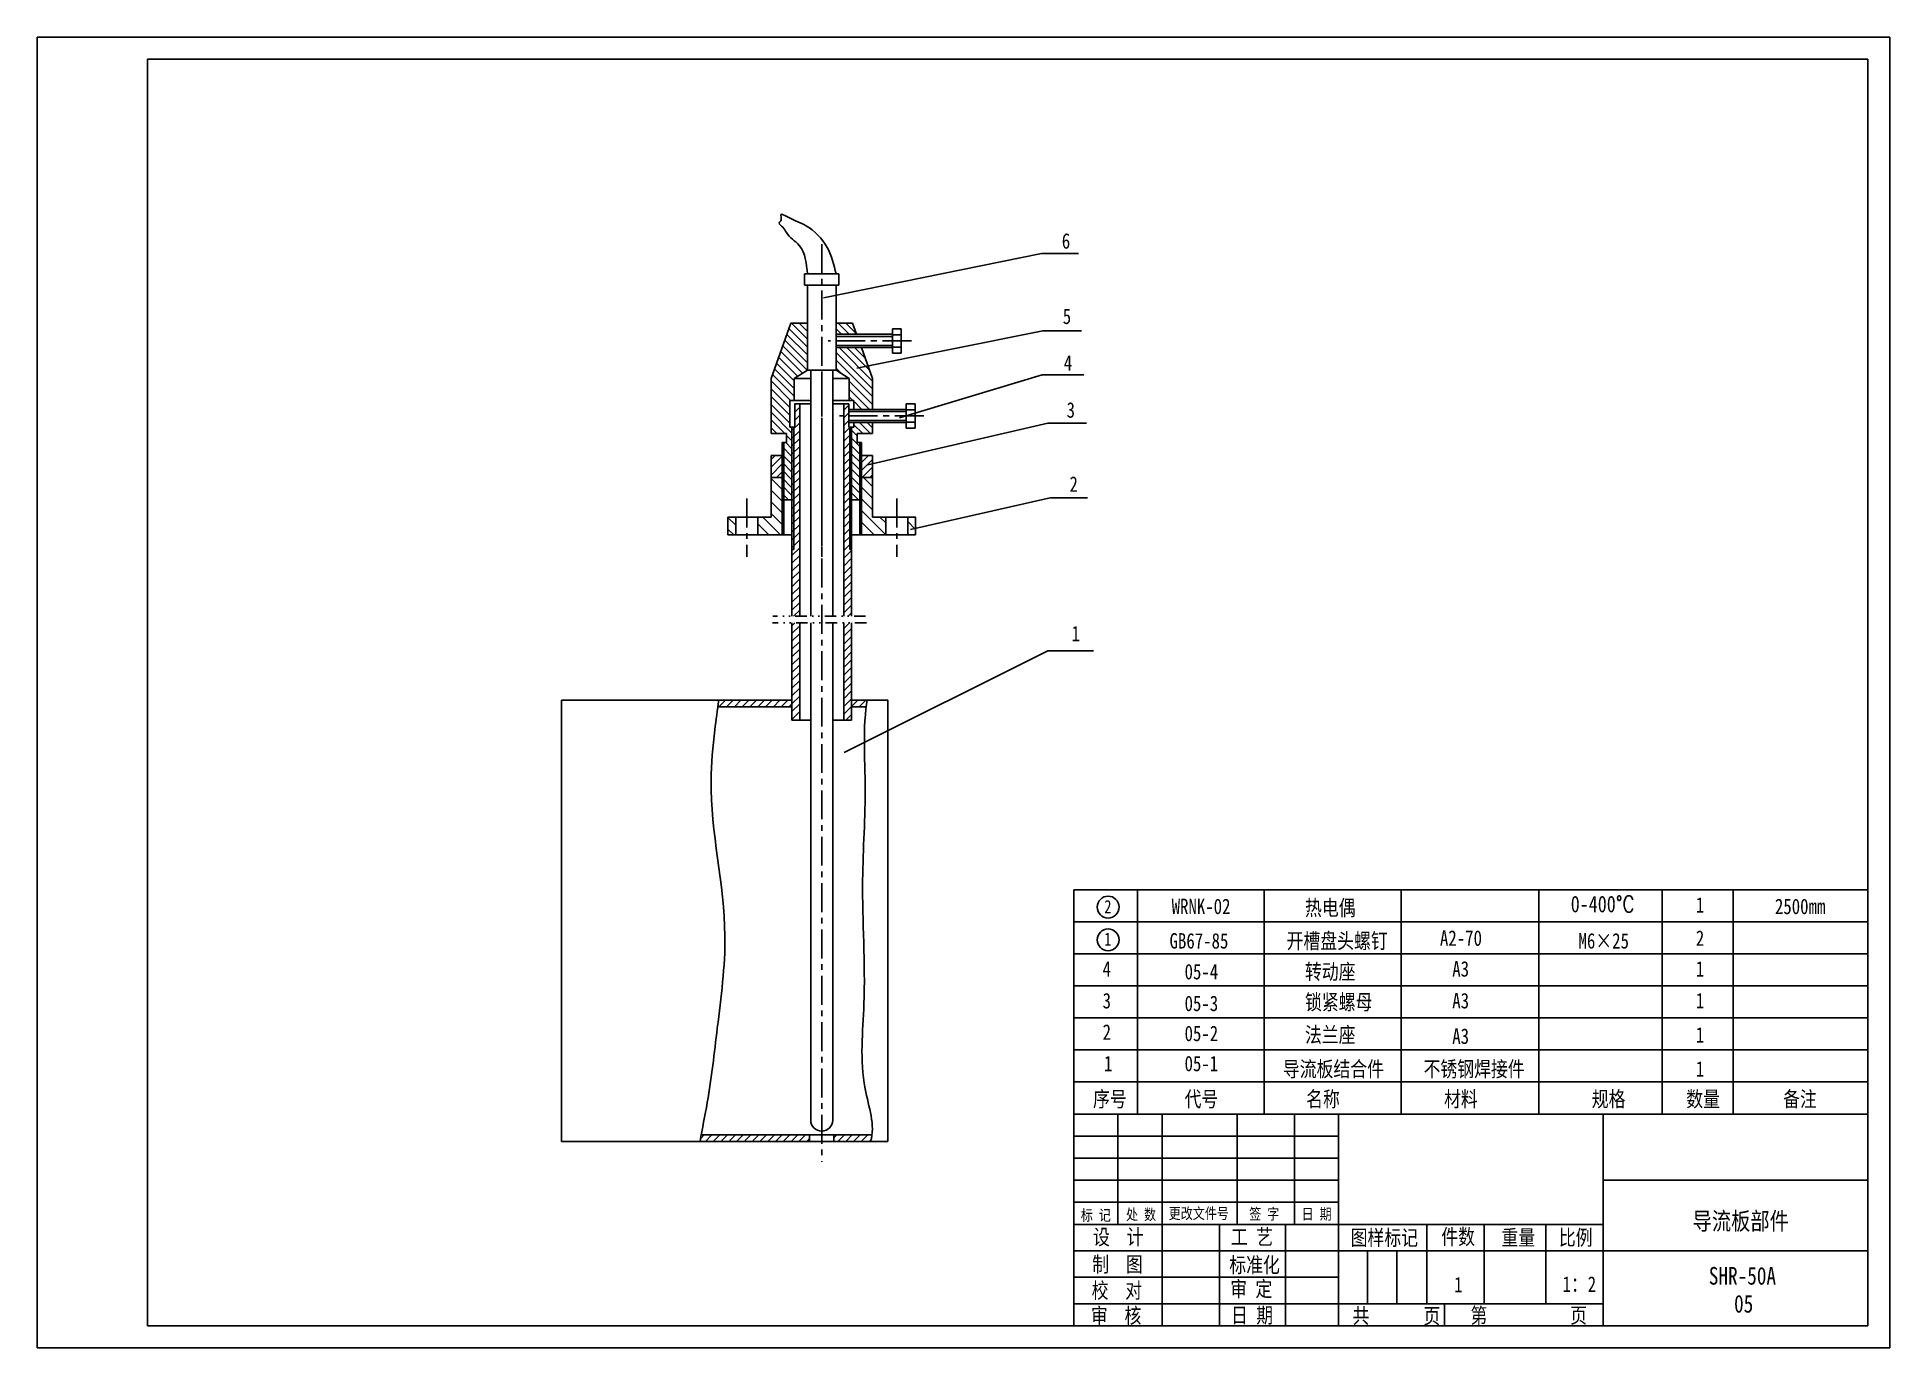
# Model space of a CAD drawing. Extents: x 36 to 876, y 151 to 745.
import ezdxf

# ---------------------------------------------------------------- set-up
doc = ezdxf.new("R2010")
doc.units = 0
doc.header["$LTSCALE"] = 10.5
doc.header["$MEASUREMENT"] = 0
doc.linetypes.add('CENTER', pattern=[2, 1.25, -0.25, 0.25, -0.25])
doc.linetypes.add('DIVIDE', pattern=[1.25, 0.5, -0.25, 0, -0.25, 0, -0.25])
doc.layers.get('DEFPOINTS').update_dxf_attribs({"linetype": 'CONTINUOUS'})
for name, color, linetype in [('LINE_THIN', 2, 'CONTINUOUS'), ('PART', 3, 'CONTINUOUS'), ('SMPEN_THICK', 7, 'CONTINUOUS')]:
    doc.layers.add(name, color=color, linetype=linetype)
doc.styles.add('HZDX', font='', dxfattribs={"width": 0.8, "height": 7.5})
doc.styles.get('HZDX').set_extended_font_data('SimSun')
pattern_1 = [(45, (41.5083, -23.904), (-1.767767, 1.767767), [])]

msp = doc.modelspace()

# ---------------------------------------------------------------- hatches: boundary and pattern name
at = {"layer": 'SMPEN_THICK'}
h = msp.add_hatch(dxfattribs=at)
h.set_pattern_fill('ANSI31', color=256, scale=20, angle=90, style=0)
h.set_pattern_definition([(135, (41.5083, -23.904), (-1.767767, -1.767767), [])])
h.paths.add_polyline_path([(384.94, 594.49), (384.94, 615.74), (377.44, 615.74), (368.44, 590.74), (368.44, 565.74), (375.44, 565.74), (375.44, 561.74), (374.19, 561.74), (374.19, 535.99), (374.44, 535.74), (377.94, 535.74), (377.94, 568.74), (376.94, 568.74), (376.94, 580.74), (378.94, 580.74), (378.94, 590.74)])
h.paths.add_polyline_path([(405.44, 615.74), (397.94, 615.74), (397.94, 610.74), (407.24, 610.74)])
h.paths.add_polyline_path([(409.4, 604.74), (397.94, 604.74), (397.94, 594.49), (403.94, 590.74), (403.94, 580.74), (405.94, 580.74), (405.94, 576.74), (414.44, 576.74), (414.44, 590.74)])
h.paths.add_polyline_path([(414.44, 570.74), (405.94, 570.74), (405.94, 568.74), (404.94, 568.74), (404.94, 535.74), (408.44, 535.74), (408.69, 535.99), (408.69, 561.74), (407.44, 561.74), (407.44, 565.74), (414.44, 565.74)])
h.paths.add_polyline_path([(409.44, 561.74), (408.69, 561.74), (408.69, 535.99), (409.44, 536.74)], flags=17)
h.paths.add_polyline_path([(374.19, 561.74), (373.44, 561.74), (373.44, 536.74), (374.19, 535.99)], flags=16)
h = msp.add_hatch(dxfattribs=at)
h.set_pattern_fill('ANSI31', color=256, scale=20, style=0)
h.set_pattern_definition(pattern_1)
h.paths.add_polyline_path([(404.14, 568.74), (403.69, 568.74), (403.69, 573.74), (401.44, 573.74), (401.44, 535.74), (404.14, 535.74)])
h.paths.add_polyline_path([(403.69, 579.21), (401.44, 579.21), (401.44, 573.74), (403.69, 573.74)])
h.paths.add_polyline_path([(381.44, 579.21), (379.19, 579.21), (379.19, 568.74), (378.74, 568.74), (378.74, 535.74), (381.44, 535.74)])
h.paths.add_polyline_path([(381.44, 535.74), (378.74, 535.74), (378.74, 519.88), (381.44, 519.88)])
h.paths.add_polyline_path([(404.14, 535.74), (401.44, 535.74), (401.44, 519.88), (404.14, 519.88)])
h.paths.add_polyline_path([(378.74, 535.74), (377.94, 535.74), (377.94, 519.88), (378.74, 519.88)])
h.paths.add_polyline_path([(378.74, 568.74), (377.94, 568.74), (377.94, 535.74), (378.74, 535.74)])
h.paths.add_polyline_path([(404.94, 568.74), (404.14, 568.74), (404.14, 535.74), (404.94, 535.74)])
h.paths.add_polyline_path([(404.94, 535.74), (404.14, 535.74), (404.14, 519.88), (404.94, 519.88)])
h.paths.add_polyline_path([(378.74, 519.88), (377.94, 519.88), (377.94, 513.18), (378.74, 513.18)])
h.paths.add_polyline_path([(404.94, 519.88), (404.14, 519.88), (404.14, 513.18), (404.94, 513.18)])
h = msp.add_hatch(dxfattribs=at)
h.set_pattern_fill('ANSI31', color=256, scale=20, style=0)
h.set_pattern_definition(pattern_1)
h.paths.add_polyline_path([(373.44, 555.88), (368.44, 555.88), (368.44, 545.88), (373.44, 545.88)])
h.paths.add_polyline_path([(414.44, 555.88), (409.44, 555.88), (409.44, 545.88), (414.44, 545.88)])
h = msp.add_hatch(dxfattribs=at)
h.set_pattern_fill('ANSI31', color=256, scale=30, angle=90, style=0)
h.set_pattern_definition([(135, (41.5083, -23.904), (-2.65165, -2.65165), [])])
h.paths.add_polyline_path([(352.44, 527.88), (348.94, 527.88), (348.94, 519.88), (352.44, 519.88)])
h.paths.add_polyline_path([(373.44, 536.74), (373.44, 545.88), (368.44, 545.88), (368.44, 527.88), (362.44, 527.88), (362.44, 519.88), (373.44, 519.88)])
h.paths.add_polyline_path([(374.19, 535.99), (373.44, 536.74), (373.44, 519.88), (374.19, 519.88)])
h.paths.add_polyline_path([(409.44, 536.74), (408.69, 535.99), (408.69, 519.88), (409.44, 519.88)])
h.paths.add_polyline_path([(414.44, 545.88), (409.44, 545.88), (409.44, 536.74), (409.44, 519.88), (420.44, 519.88), (420.44, 527.88), (414.44, 527.88)])
h.paths.add_polyline_path([(433.94, 527.88), (430.44, 527.88), (430.44, 519.88), (433.94, 519.88)])
h = msp.add_hatch(dxfattribs=at)
h.set_pattern_fill('ANSI31', color=256, scale=20, style=0)
h.set_pattern_definition(pattern_1)
h.paths.add_polyline_path([(381.44, 519.88), (378.74, 519.88), (378.74, 513.18), (377.94, 513.18), (377.94, 482.97), (381.44, 482.97)])
h.paths.add_polyline_path([(404.94, 513.18), (404.14, 513.18), (404.14, 519.88), (401.44, 519.88), (401.44, 482.97), (404.94, 482.97)])
h.paths.add_polyline_path([(404.94, 479.97), (401.44, 479.97), (401.44, 435.97), (404.94, 435.97)])
h.paths.add_polyline_path([(381.44, 479.97), (377.94, 479.97), (377.94, 435.97), (381.44, 435.97)])
h = msp.add_hatch(dxfattribs=at)
h.set_pattern_fill('ANSI31', color=256, scale=20, style=0)
h.set_pattern_definition(pattern_1)
edge = h.paths.add_edge_path()
edge.add_line((377.94, 444.97), (344.76, 444.97))
edge.add_spline(control_points=[(344.76, 444.97), (344.62, 443.97), (344.48, 442.97), (344.34, 441.97)], knot_values=[11.25425, 11.25425, 11.25425, 11.25425, 14.284547, 14.284547, 14.284547, 14.284547], degree=3, periodic=0)
edge.add_line((344.34, 441.97), (377.94, 441.97))
edge.add_line((377.94, 441.97), (377.94, 444.97))
edge = h.paths.add_edge_path()
edge.add_spline(control_points=[(411.59, 441.97), (411.71, 442.97), (411.83, 443.97), (411.95, 444.97)], knot_values=[2.559611, 2.559611, 2.559611, 2.559611, 5.579509, 5.579509, 5.579509, 5.579509], degree=3, periodic=0)
edge.add_line((411.95, 444.97), (404.94, 444.97))
edge.add_line((404.94, 444.97), (404.94, 441.97))
edge.add_line((404.94, 441.97), (411.59, 441.97))
edge = h.paths.add_edge_path()
edge.add_line((385.94, 247.97), (336.81, 247.97))
edge.add_spline(control_points=[(336.81, 247.97), (336.64, 246.97), (336.48, 245.97), (336.33, 244.97)], knot_values=[209.24182, 209.24182, 209.24182, 209.24182, 212.255219, 212.255219, 212.255219, 212.255219], degree=3, periodic=0)
edge.add_line((336.33, 244.97), (385.94, 244.97))
edge.add_line((385.94, 244.97), (385.94, 247.97))
edge = h.paths.add_edge_path()
edge.add_spline(control_points=[(413.57, 244.97), (413.88, 245.94), (414.09, 246.94), (414.22, 247.97)], knot_values=[199.232901, 199.232901, 199.232901, 199.232901, 202.462679, 202.462679, 202.462679, 202.462679], degree=3, periodic=0)
edge.add_line((414.22, 247.97), (396.94, 247.97))
edge.add_line((396.94, 247.97), (396.94, 244.97))
edge.add_line((396.94, 244.97), (413.57, 244.97))

# ---------------------------------------------------------------- linework, layer by layer
at = {"layer": 'DEFPOINTS', "color": 0, "linetype": 'ByBlock'}
for p in [(375.44, 565.74), (373.44, 561.74), (352.44, 527.88), (362.44, 527.88)]:
    msp.add_point(p, dxfattribs=at)
at = {"layer": 'LINE_THIN', "linetype": 'Continuous'}
for p, q in [((35.7, 151.43), (35.7, 745.43)), ((35.7, 745.43), (875.7, 745.43)), ((875.7, 745.43), (875.7, 151.43)), ((875.7, 151.43), (35.7, 151.43))]:
    msp.add_line(p, q, dxfattribs=at)
at = {"layer": 'PART', "linetype": 'Continuous'}
for p, q in [((85.7, 161.43), (85.7, 735.43)), ((85.7, 735.43), (865.7, 735.43)), ((865.7, 735.43), (865.7, 161.43)), ((505.7, 359.07), (505.7, 161.43)), ((865.7, 359.07), (505.7, 359.07)), ((534.52, 359.07), (534.52, 257.43)), ((592, 359.07), (592, 257.43)), ((654.11, 359.07), (654.11, 257.43)), ((716.57, 359.07), (716.57, 257.43)), ((772.38, 359.07), (772.38, 257.43)), ((804.66, 359.07), (804.66, 257.43)), ((865.7, 344.55), (505.7, 344.55)), ((865.7, 330.03), (505.7, 330.03)), ((865.7, 315.51), (505.7, 315.51)), ((865.7, 300.99), (505.7, 300.99)), ((865.7, 286.47), (505.7, 286.47)), ((865.7, 271.95), (505.7, 271.95)), ((865.7, 257.43), (505.7, 257.43)), ((525.7, 257.43), (525.7, 207.43)), ((545.7, 257.43), (545.7, 161.43)), ((579.7, 257.43), (579.7, 207.43)), ((605.7, 257.43), (605.7, 207.43)), ((625.7, 257.43), (625.7, 161.43)), ((745.7, 257.43), (745.7, 161.43)), ((865.7, 227.43), (745.7, 227.43)), ((571.7, 207.43), (571.7, 161.43)), ((601.7, 207.43), (601.7, 161.43)), ((665.7, 207.43), (665.7, 171.43)), ((691.7, 207.43), (691.7, 171.43)), ((719.7, 207.43), (719.7, 171.43)), ((638.9, 195.43), (638.9, 171.43)), ((652.1, 195.43), (652.1, 171.43)), ((865.7, 195.43), (745.7, 195.43)), ((673.7, 171.43), (673.7, 161.43)), ((865.7, 161.43), (85.7, 161.43))]:
    msp.add_line(p, q, dxfattribs=at)
at = {"layer": 'PART', "color": 5, "linetype": 'Continuous'}
for p, q in [((399.26, 638.11), (383.62, 638.11)), ((383.62, 638.11), (383.62, 633)), ((399.26, 633), (383.62, 633)), ((384.94, 633), (384.94, 594.49)), ((397.94, 633), (397.94, 594.49)), ((399.26, 638.11), (399.26, 633)), ((377.44, 615.74), (368.44, 590.74)), ((384.94, 615.74), (377.44, 615.74)), ((405.44, 615.74), (397.94, 615.74)), ((405.44, 615.74), (407.24, 610.74)), ((423.51, 613.27), (423.51, 602.22)), ((427.51, 613.27), (423.51, 613.27)), ((427.51, 613.27), (427.51, 602.22)), ((423.51, 610.74), (397.94, 610.74)), ((427.51, 610.51), (423.51, 610.51)), ((427.51, 604.98), (423.51, 604.98)), ((423.51, 604.74), (397.94, 604.74)), ((409.4, 604.74), (414.44, 590.74)), ((427.51, 602.22), (423.51, 602.22)), ((368.44, 590.74), (368.44, 565.74)), ((384.94, 594.49), (378.94, 590.74)), ((386.44, 590.74), (378.94, 590.74)), ((378.94, 590.74), (378.94, 580.74)), ((397.94, 594.49), (384.94, 594.49)), ((403.94, 590.74), (396.44, 590.74)), ((397.94, 594.49), (403.94, 590.74)), ((403.94, 590.74), (403.94, 580.74)), ((414.44, 590.74), (414.44, 576.74)), ((376.94, 580.74), (376.94, 568.74)), ((386.44, 580.74), (376.94, 580.74)), ((405.94, 580.74), (396.44, 580.74)), ((405.94, 580.74), (405.94, 576.74)), ((429.75, 576.74), (403.69, 576.74)), ((429.75, 579.27), (429.75, 568.22)), ((433.75, 579.27), (429.75, 579.27)), ((433.75, 576.51), (429.75, 576.51)), ((433.75, 579.27), (433.75, 568.22)), ((375.44, 565.74), (368.44, 565.74)), ((375.44, 565.74), (375.44, 561.74)), ((379.19, 568.74), (376.94, 568.74)), ((429.75, 570.74), (403.69, 570.74)), ((405.94, 568.74), (403.69, 568.74)), ((405.94, 570.74), (405.94, 568.74)), ((414.44, 565.74), (407.44, 565.74)), ((407.44, 565.74), (407.44, 561.74)), ((414.44, 570.74), (414.44, 565.74)), ((433.75, 570.98), (429.75, 570.98)), ((433.75, 568.22), (429.75, 568.22)), ((373.44, 561.74), (373.44, 536.74)), ((375.44, 561.74), (373.44, 561.74)), ((409.44, 561.74), (407.44, 561.74)), ((409.44, 561.74), (409.44, 536.74)), ((368.44, 545.88), (368.44, 527.88)), ((373.44, 545.88), (368.44, 545.88)), ((414.44, 545.88), (409.44, 545.88)), ((414.44, 545.88), (414.44, 527.88)), ((373.44, 536.74), (374.44, 535.74)), ((374.19, 535.99), (374.19, 519.88)), ((377.94, 535.74), (374.44, 535.74)), ((408.44, 535.74), (404.94, 535.74)), ((409.44, 536.74), (408.44, 535.74)), ((408.69, 535.99), (408.69, 519.88)), ((368.44, 527.88), (348.94, 527.88)), ((348.94, 527.88), (348.94, 519.88)), ((352.44, 527.88), (352.44, 519.88)), ((362.44, 527.88), (362.44, 519.88)), ((433.94, 527.88), (414.44, 527.88)), ((420.44, 527.88), (420.44, 519.88)), ((430.44, 527.88), (430.44, 519.88)), ((433.94, 527.88), (433.94, 519.88)), ((377.94, 519.88), (348.94, 519.88)), ((378.74, 513.18), (377.94, 513.18)), ((404.94, 513.18), (404.14, 513.18)), ((433.94, 519.88), (404.94, 519.88))]:
    msp.add_line(p, q, dxfattribs=at)
at = {"layer": 'SMPEN_THICK', "linetype": 'CENTER'}
for p, q in [((391.44, 651.61), (391.44, 530.93)), ((432.14, 607.74), (394.37, 607.74)), ((391.44, 593.09), (391.44, 235.83)), ((391.44, 536.69), (391.44, 581.57)), ((437.69, 573.74), (399.46, 573.74)), ((391.44, 553.94), (391.44, 509.98)), ((357.44, 536.39), (357.44, 509.98)), ((425.44, 536.39), (425.44, 509.98))]:
    msp.add_line(p, q, dxfattribs=at)
at = {"layer": 'SMPEN_THICK'}
for p, q in [((392.29, 627.32), (491.07, 647.33)), ((491.07, 647.33), (507.9, 647.33)), ((423.51, 609.74), (397.94, 609.74)), ((423.51, 605.74), (397.94, 605.74)), ((407.3, 595.43), (491.63, 612.31)), ((491.63, 612.31), (509.22, 612.31)), ((426.7, 572.92), (491.42, 592.31)), ((491.42, 592.31), (510.19, 592.31)), ((429.75, 575.74), (403.69, 575.74)), ((429.75, 571.74), (403.69, 571.74)), ((378.74, 568.74), (378.74, 513.18)), ((404.14, 568.74), (404.14, 513.18)), ((412.31, 551.66), (493.92, 570.42)), ((493.92, 570.42), (511.44, 570.42)), ((373.44, 545.88), (373.44, 555.88)), ((374.19, 561.74), (374.19, 535.99)), ((408.69, 561.74), (408.69, 535.99)), ((409.44, 545.88), (409.44, 555.88)), ((373.44, 536.74), (373.44, 519.88)), ((409.44, 536.74), (409.44, 519.88)), ((431.7, 522.28), (495.04, 536.66)), ((495.04, 536.66), (511.93, 536.66)), ((401.55, 421.21), (493.99, 467.25)), ((493.99, 467.25), (514.64, 467.25)), ((625.7, 247.43), (505.7, 247.43)), ((625.7, 237.43), (505.7, 237.43)), ((625.7, 227.43), (505.7, 227.43)), ((625.7, 217.43), (505.7, 217.43)), ((745.7, 207.43), (505.7, 207.43)), ((745.7, 195.43), (505.7, 195.43)), ((625.7, 183.43), (505.7, 183.43)), ((745.7, 171.43), (505.7, 171.43))]:
    msp.add_line(p, q, dxfattribs=at)
at = {"layer": 'SMPEN_THICK', "color": 5}
for p, q in [((386.44, 594.49), (386.44, 482.97)), ((396.44, 594.49), (396.44, 482.97)), ((379.19, 579.21), (379.19, 568.74)), ((386.44, 579.21), (379.19, 579.21)), ((381.44, 579.21), (381.44, 482.97)), ((403.69, 579.21), (396.44, 579.21)), ((401.44, 579.21), (401.44, 482.97)), ((403.69, 579.21), (403.69, 568.74)), ((377.94, 568.74), (377.94, 482.97)), ((404.94, 568.74), (404.94, 482.97)), ((368.44, 545.88), (368.44, 555.88)), ((368.44, 555.88), (373.44, 555.88)), ((409.44, 555.88), (414.44, 555.88)), ((414.44, 545.88), (414.44, 555.88)), ((368.44, 545.88), (373.44, 545.88)), ((409.44, 545.88), (414.44, 545.88)), ((377.94, 479.97), (377.94, 435.97)), ((381.44, 479.97), (381.44, 435.97)), ((386.44, 479.97), (386.44, 254.66)), ((396.44, 479.97), (396.44, 254.66)), ((401.44, 479.97), (401.44, 435.97)), ((404.94, 479.97), (404.94, 435.97)), ((273.44, 444.97), (273.44, 244.97)), ((377.94, 444.97), (273.44, 444.97)), ((377.94, 441.97), (344.34, 441.97)), ((421.44, 444.97), (404.94, 444.97)), ((411.59, 441.97), (404.94, 441.97)), ((421.44, 444.97), (421.44, 244.97)), ((386.44, 435.97), (377.94, 435.97)), ((404.94, 435.97), (396.44, 435.97)), ((421.44, 244.97), (273.44, 244.97)), ((414.22, 247.97), (336.81, 247.97)), ((385.94, 247.97), (385.94, 244.97)), ((396.94, 247.97), (396.94, 244.97))]:
    msp.add_line(p, q, dxfattribs=at)
at = {"layer": 'SMPEN_THICK', "linetype": 'DIVIDE'}
for p, q in [((411.7, 479.97), (369.17, 479.97)), ((411.34, 482.97), (369.22, 482.97))]:
    msp.add_line(p, q, dxfattribs=at)
at = {"layer": 'SMPEN_THICK'}
for centre in [(521.25, 351.2), (521.25, 336.34)]:
    msp.add_circle(centre, 4.96, dxfattribs=at)
at = {"layer": 'SMPEN_THICK', "color": 5}
msp.add_arc((391.44, 254.66), 5, 180, 0, dxfattribs=at)
msp.add_spline([(397.94, 638.11), (393.85, 650.13), (384.6, 659.82), (375.62, 664.08), (373.01, 665.01), (373.01, 662.61), (372.21, 661.21), (373.81, 659.22), (375.41, 656.82), (381.26, 650.93), (384.94, 638.11)], degree=3, dxfattribs=at)
at = {"layer": 'SMPEN_THICK'}
for points, knots in [([(344.76, 444.97), (344.12, 440.48), (342.47, 428.4), (339.04, 392.66), (350.95, 347.79), (344.22, 298.89), (340.9, 268.05), (337.22, 250.85), (336.33, 244.97)], [11.25425, 11.25425, 11.25425, 11.25425, 24.855658, 47.81945, 118.516485, 160.448988, 194.535094, 212.255219, 212.255219, 212.255219, 212.255219]), ([(411.95, 444.97), (411.63, 442.38), (410.15, 429.56), (412.05, 402.23), (408.67, 359.07), (412.27, 312.83), (407.64, 274.44), (415.86, 252.15), (413.57, 244.97)], [2.559611, 2.559611, 2.559611, 2.559611, 10.368226, 41.282403, 84.234045, 140.340476, 178.701233, 202.462679, 202.462679, 202.462679, 202.462679])]:
    msp.add_open_spline(points, degree=3, knots=knots, dxfattribs=at)

# ---------------------------------------------------------------- texts
at = {"layer": 'SMPEN_THICK', "style": 'HZDX', "width": 0.8}
for s, height, p in [('6', 7, (500.27, 649.57)), ('5', 7, (500.69, 615.41)), ('4', 7, (501.15, 594.29)), ('3', 7, (502.43, 572.96)), ('2', 7, (503.75, 539.38)), ('1', 7, (504.7, 471.65)), ('2', 6, (519.52, 348.39)), ('WRNK-02', 7, (550.07, 348.01)), ('热电偶', 7, (610.52, 347.39)), ('1', 7, (787.7, 348.63)), ('2500mm', 7, (823.56, 348.01)), ('1', 6, (519.52, 333.65)), ('GB67-85', 7, (549.12, 332.41)), ('开槽盘头螺钉', 7, (602.19, 332.41)), ('A2-70', 7, (671.7, 333.65)), ('M6×25  ', 7, (734.53, 332.41)), ('2', 7, (787.7, 333.65)), ('4', 7, (518.76, 319.69)), ('05-4', 7, (555.92, 318.45)), ('转动座', 7, (610.52, 318.45)), ('A3', 7, (677.28, 319.69)), ('1', 7, (787.7, 319.69)), ('3', 7, (518.76, 305.29)), ('05-3', 7, (555.92, 304.06)), ('锁紧螺母', 7, (610.52, 304.67)), ('A3', 7, (677.28, 305.29)), ('1', 7, (787.7, 305.29)), ('2', 7, (518.76, 291.06)), ('05-2', 7, (555.92, 290.44)), ('法兰座', 7, (610.52, 289.82)), ('A3', 7, (677.28, 289.2)), ('1', 7, (787.7, 289.82)), ('1', 7, (519.38, 276.82)), ('05-1', 7, (555.92, 276.82)), ('导流板结合件', 7, (600.5, 274.34)), ('不锈钢焊接件', 7, (664.27, 274.34)), ('1', 7, (787.7, 274.34)), ('序号', 7, (514.43, 260.72)), ('代号', 7, (555.92, 260.72)), ('名称', 7, (611.04, 260.72)), ('材料', 7, (673.56, 260.72)), ('规格', 7, (740.53, 260.72)), ('数量', 7, (783.37, 260.72)), ('备注', 7, (827.27, 260.72)), ('标 记', 5, (508.9, 209.08)), ('处 数', 5, (529.39, 209.42)), ('更改文件号', 5, (548.74, 209.88)), ('签 字', 5, (585.25, 209.65)), ('日 期', 5, (608.97, 209.63)), ('导流板部件', 8, (786.25, 204.92)), ('设  计', 7, (514.43, 198.2)), ('工 艺', 7, (576.93, 198.22)), ('图样标记', 7, (631.22, 197.88)), ('件数', 7, (672.31, 198.29)), ('重量', 7, (699.6, 197.92)), ('比例', 7, (725.61, 197.97)), ('制  图', 7, (514.06, 185.83)), ('标准化', 7, (576.2, 185.55)), ('SHR-50A', 8, (793.59, 180.11)), ('校  对', 7, (513.81, 173.98)), ('审 定', 7, (576.61, 174.69)), ('1', 7, (678.17, 176.6)), ('1：2', 7, (727.25, 176.85)), ('审  核', 7, (513.44, 162.6)), ('日 期', 7, (576.95, 162.75)), ('共', 7, (632.09, 162.57)), ('页', 7, (664.21, 162.41)), ('第', 7, (685.55, 162.66)), ('页', 7, (730.75, 162.66)), ('05', 8, (805.04, 167.44))]:
    msp.add_text(s, height=height, dxfattribs=at).set_placement(p)
at = {"layer": 'SMPEN_THICK', "insert": (731, 356.34), "char_height": 7.5, "width": 55.8082, "attachment_point": 1, "style": 'HZDX'}
msp.add_mtext('0-400{\\Ftxt.shx|c0;%%dC}', dxfattribs=at)

doc.saveas('drawing.dxf')
